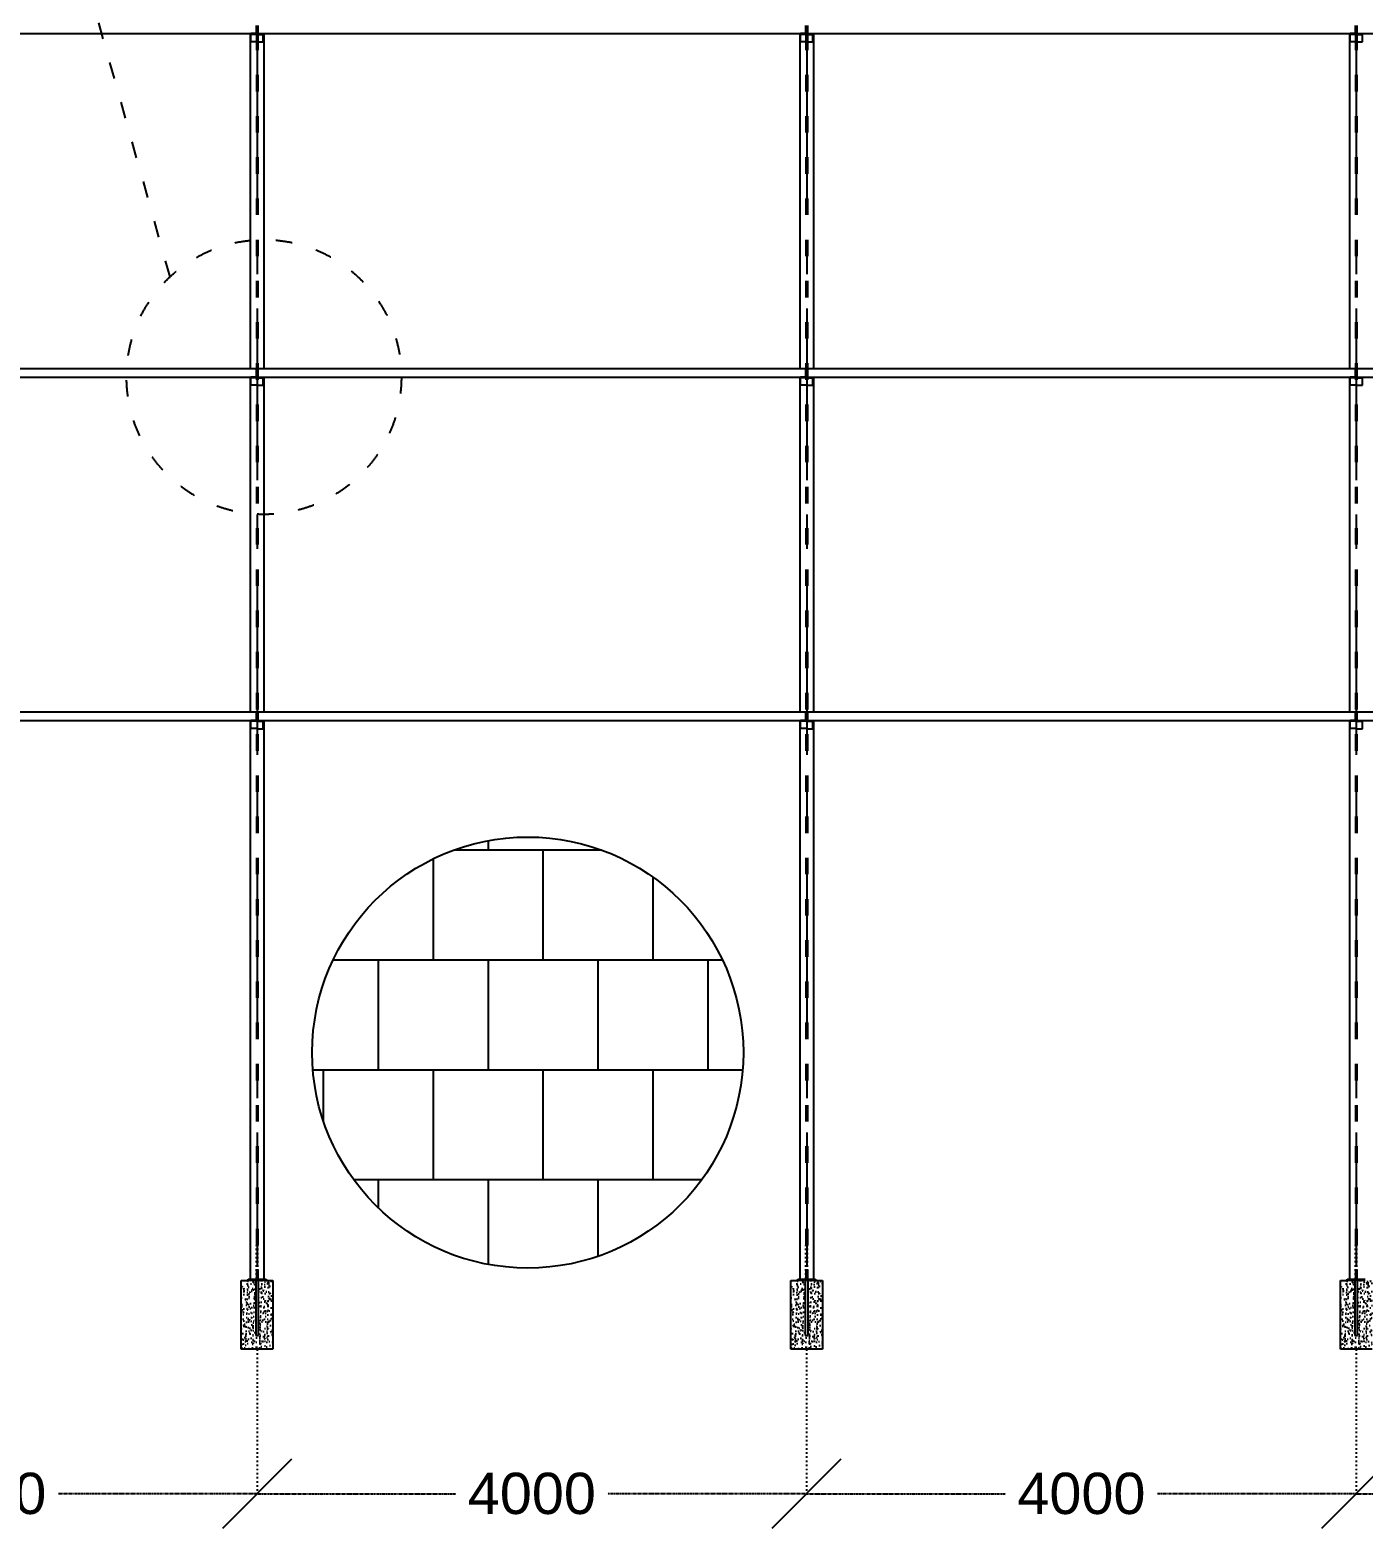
# Model space of a CAD drawing. Header units: inches. Extents: x -15 to 1885144, y -42615 to 866270.
# Drawn here: x 1666381 to 1676084, y 146264 to 157170 of the extents above; entities that cross this region are included whole.
import ezdxf

# ---------------------------------------------------------------- set-up
doc = ezdxf.new("R2010")
doc.units = ezdxf.units.IN
doc.header["$LTSCALE"] = 100
doc.header["$MEASUREMENT"] = 0
for name, pattern in [('CENTER', [2, 1.25, -0.25, 0.25, -0.25]), ('dash line', [30, 12, -18]), ('PHANTOM2', [1.25, 0.625, -0.125, 0.125, -0.125, 0.125, -0.125])]:
    doc.linetypes.add(name, pattern=pattern)
for name, color, linetype in [('axis', 8, 'PHANTOM2'), ('bolt', 1, 'Continuous'), ('dimensions', 10, 'PHANTOM2'), ('layout', 7, 'Continuous'), ('pedestal', 9, 'Continuous'), ('purlins', 4, 'Continuous'), ('sections', 3, 'Continuous'), ('text', 3, 'Continuous')]:
    doc.layers.add(name, color=color, linetype=linetype)
doc.styles.get("Standard").update_dxf_attribs({"font": 'arial.ttf'})
doc.dimstyles.new('Dim_1', dxfattribs={"dimtxt": 300, "dimasz": 500, "dimexe": 0.0625, "dimexo": 0.0625, "dimgap": 100, "dimtad": 0, "dimtih": 1, "dimtoh": 1, "dimdec": 0, "dimzin": 0, "dimdsep": 46, "dimtxsty": 'Standard', "dimblk": 'OBLIQUE', "dimcen": 0.09, "dimclrd": 256, "dimclre": 256, "dimclrt": 256, "dimadec": 0, "dimazin": 0, "dimtm": 1e-09, "dimtfac": 1, "dimtdec": 0, "dimtofl": 0, "dimtmove": 0, "dimatfit": 3, "dimfxl": 1, "dimtfillclr": 256, "dimtolj": 1, "dimtzin": 0, "dimlwe": -1, "dimarcsym": 0})

# ---------------------------------------------------------------- blocks, each defined once
blk = doc.blocks.new('_Oblique')
at = {"color": 0, "linetype": 'ByBlock', "lineweight": -2}
blk.add_line((-0.5, -0.5), (0.5, 0.5), dxfattribs=at)
blk = doc.blocks.new('*D1394')
at = {"layer": 'Defpoints', "color": 0, "ltscale": 0.01, "transparency": 16777216}
for p in [(1664034, 147566), (1668034, 147566), (1668034, 146514)]:
    blk.add_point(p, dxfattribs=at)
at = {"layer": 'dimensions', "linetype": 'dash line', "ltscale": 0.01, "transparency": 16777216}
for p, q in [((1664034, 147566), (1664034, 146514)), ((1668034, 147566), (1668034, 146514))]:
    blk.add_line(p, q, dxfattribs=at)
at = {"layer": 'dimensions', "lineweight": -2, "ltscale": 0.01, "transparency": 16777216}
for p, q in [((1664034, 146514), (1665481, 146514)), ((1668034, 146514), (1666588, 146514))]:
    blk.add_line(p, q, dxfattribs=at)
at = {"layer": 'dimensions', "lineweight": -2, "ltscale": 0.01, "transparency": 16777216, "xscale": 500, "yscale": 500, "zscale": 500, "rotation": 180}
blk.add_blockref('_Oblique', (1664034, 146514), dxfattribs=at)
at = {"layer": 'dimensions', "lineweight": -2, "ltscale": 0.01, "transparency": 16777216, "xscale": 500, "yscale": 500, "zscale": 500}
blk.add_blockref('_Oblique', (1668034, 146514), dxfattribs=at)
at = {"layer": 'dimensions', "ltscale": 0.01, "transparency": 16777216, "insert": (1666034, 146514), "char_height": 300, "attachment_point": 5}
blk.add_mtext('\\A1;4000', dxfattribs=at)
blk = doc.blocks.new('*D1395')
at = {"layer": 'Defpoints', "color": 0, "ltscale": 0.01, "transparency": 16777216}
for p in [(1668034, 147566), (1672034, 147566), (1672034, 146514)]:
    blk.add_point(p, dxfattribs=at)
at = {"layer": 'dimensions', "linetype": 'dash line', "ltscale": 0.01, "transparency": 16777216}
for p, q in [((1668034, 147566), (1668034, 146514)), ((1672034, 147566), (1672034, 146514))]:
    blk.add_line(p, q, dxfattribs=at)
at = {"layer": 'dimensions', "lineweight": -2, "ltscale": 0.01, "transparency": 16777216}
for p, q in [((1668034, 146514), (1669481, 146514)), ((1672034, 146514), (1670588, 146514))]:
    blk.add_line(p, q, dxfattribs=at)
at = {"layer": 'dimensions', "lineweight": -2, "ltscale": 0.01, "transparency": 16777216, "xscale": 500, "yscale": 500, "zscale": 500, "rotation": 180}
blk.add_blockref('_Oblique', (1668034, 146514), dxfattribs=at)
at = {"layer": 'dimensions', "lineweight": -2, "ltscale": 0.01, "transparency": 16777216, "xscale": 500, "yscale": 500, "zscale": 500}
blk.add_blockref('_Oblique', (1672034, 146514), dxfattribs=at)
at = {"layer": 'dimensions', "ltscale": 0.01, "transparency": 16777216, "insert": (1670034, 146514), "char_height": 300, "attachment_point": 5}
blk.add_mtext('\\A1;4000', dxfattribs=at)
blk = doc.blocks.new('*D1396')
at = {"layer": 'Defpoints', "color": 0, "ltscale": 0.01, "transparency": 16777216}
for p in [(1672034, 147566), (1676034, 147566), (1676034, 146514)]:
    blk.add_point(p, dxfattribs=at)
at = {"layer": 'dimensions', "linetype": 'dash line', "ltscale": 0.01, "transparency": 16777216}
for p, q in [((1672034, 147566), (1672034, 146514)), ((1676034, 147566), (1676034, 146514))]:
    blk.add_line(p, q, dxfattribs=at)
at = {"layer": 'dimensions', "lineweight": -2, "ltscale": 0.01, "transparency": 16777216}
for p, q in [((1672034, 146514), (1673481, 146514)), ((1676034, 146514), (1674588, 146514))]:
    blk.add_line(p, q, dxfattribs=at)
at = {"layer": 'dimensions', "lineweight": -2, "ltscale": 0.01, "transparency": 16777216, "xscale": 500, "yscale": 500, "zscale": 500, "rotation": 180}
blk.add_blockref('_Oblique', (1672034, 146514), dxfattribs=at)
at = {"layer": 'dimensions', "lineweight": -2, "ltscale": 0.01, "transparency": 16777216, "xscale": 500, "yscale": 500, "zscale": 500}
blk.add_blockref('_Oblique', (1676034, 146514), dxfattribs=at)
at = {"layer": 'dimensions', "ltscale": 0.01, "transparency": 16777216, "insert": (1674034, 146514), "char_height": 300, "attachment_point": 5}
blk.add_mtext('\\A1;4000', dxfattribs=at)
blk = doc.blocks.new('*D1397')
at = {"layer": 'Defpoints', "color": 0, "ltscale": 0.01, "transparency": 16777216}
for p in [(1676034, 147566), (1680034, 147566), (1680034, 146514)]:
    blk.add_point(p, dxfattribs=at)
at = {"layer": 'dimensions', "linetype": 'dash line', "ltscale": 0.01, "transparency": 16777216}
for p, q in [((1676034, 147566), (1676034, 146514)), ((1680034, 147566), (1680034, 146514))]:
    blk.add_line(p, q, dxfattribs=at)
at = {"layer": 'dimensions', "lineweight": -2, "ltscale": 0.01, "transparency": 16777216}
for p, q in [((1676034, 146514), (1677481, 146514)), ((1680034, 146514), (1678588, 146514))]:
    blk.add_line(p, q, dxfattribs=at)
at = {"layer": 'dimensions', "lineweight": -2, "ltscale": 0.01, "transparency": 16777216, "xscale": 500, "yscale": 500, "zscale": 500, "rotation": 180}
blk.add_blockref('_Oblique', (1676034, 146514), dxfattribs=at)
at = {"layer": 'dimensions', "lineweight": -2, "ltscale": 0.01, "transparency": 16777216, "xscale": 500, "yscale": 500, "zscale": 500}
blk.add_blockref('_Oblique', (1680034, 146514), dxfattribs=at)
at = {"layer": 'dimensions', "ltscale": 0.01, "transparency": 16777216, "insert": (1678034, 146514), "char_height": 300, "attachment_point": 5}
blk.add_mtext('\\A1;4000', dxfattribs=at)

msp = doc.modelspace()

# ---------------------------------------------------------------- hatches: boundary and pattern name
at = {"layer": 'bolt', "ltscale": 0.01}
h = msp.add_hatch(color=256, dxfattribs=at)
h.dxf.hatch_style = 1
h.paths.add_polyline_path([(1668044.295, 148066.301), (1668044.295, 148076.301), (1668024.295, 148076.301), (1668024.295, 148066.301)])
h = msp.add_hatch(color=256, dxfattribs=at)
h.dxf.hatch_style = 1
h.paths.add_polyline_path([(1672044.295, 148066.301), (1672044.295, 148076.301), (1672024.295, 148076.301), (1672024.295, 148066.301)])
h = msp.add_hatch(color=256, dxfattribs=at)
h.dxf.hatch_style = 1
h.paths.add_polyline_path([(1676044.295, 148066.301), (1676044.295, 148076.301), (1676024.295, 148076.301), (1676024.295, 148066.301)])
at = {"layer": 'layout', "ltscale": 0.01}
h = msp.add_hatch(dxfattribs=at)
h.set_pattern_fill('AR-B88', color=256, scale=100)
h.set_pattern_definition([(0, (15716.8, 0), (0, 800), []), (90, (15716.83, 0), (-400, 800), [800, -800])])
h.paths.add_polyline_path([(1671573.406, 149725.372, 1), (1668435.282, 149725.372, 1)])
at = {"layer": 'pedestal', "ltscale": 0.01}
h = msp.add_hatch(dxfattribs=at)
h.set_pattern_fill('AR-CONC', color=256, scale=10)
h.set_pattern_definition([(50, (717453.67, 103204.605), (71.7260183, -6.2752135), [7.5, -82.5]), (355, (717453.67, 103204.605), (-13.8751334, 75.2192134), [6, -66]), (100.4514445, (717459.65, 103204.08), (57.8508847, 68.943999), [6.374019, -70.114211]), (46.1842, (717453.67, 103224.605), (106.724133, -16.551928), [11.25, -123.75]), (96.635635, (717462.56, 103223.23), (93.466195, 97.41186), [9.561034, -105.171376]), (351.184164, (717453.67, 103224.6), (93.466195, 97.41186), [9, -99]), (21, (717463.67, 103219.605), (59.6907052, -40.261889), [7.5, -82.5]), (326, (717463.67, 103219.605), (24.331533, 72.5150045), [6, -66]), (71.451445, (717468.644, 103216.25), (84.0222377, 32.2531153), [6.374019, -70.114211]), (37.5, (717453.67, 103204.605), (1.2159855, 33.2893854), [0, -65.2, 0, -67, 0, -66.25]), (7.5, (717453.67, 103204.605), (26.3069537, 39.4411712), [0, -38.2, 0, -63.7, 0, -25.25]), (327.5, (717431.37, 103204.605), (53.3822436, -2.2554872), [0, -25, 0, -78, 0, -103.5]), (317.5, (717421.37, 103204.605), (58.318617, 10.0104982), [0, -32.5, 0, -51.8, 0, -73.5])])
h.paths.add_polyline_path([(1668149.378, 147566.301), (1668149.378, 148066.301), (1668109.378, 148066.301), (1668044.295, 148066.301), (1668044.295, 147666.301), (1668024.295, 147666.301), (1668024.295, 148066.301), (1667959.378, 148066.301), (1667919.378, 148066.301), (1667919.378, 147566.301)])
h = msp.add_hatch(dxfattribs=at)
h.set_pattern_fill('AR-CONC', color=256, scale=10)
h.set_pattern_definition([(50, (721453.67, 103204.605), (71.7260183, -6.2752135), [7.5, -82.5]), (355, (721453.67, 103204.605), (-13.8751334, 75.2192134), [6, -66]), (100.4514445, (721459.65, 103204.08), (57.8508847, 68.943999), [6.374019, -70.114211]), (46.1842, (721453.67, 103224.605), (106.724133, -16.551928), [11.25, -123.75]), (96.635635, (721462.56, 103223.23), (93.466195, 97.41186), [9.561034, -105.171376]), (351.184164, (721453.67, 103224.6), (93.466195, 97.41186), [9, -99]), (21, (721463.67, 103219.605), (59.6907052, -40.261889), [7.5, -82.5]), (326, (721463.67, 103219.605), (24.331533, 72.5150045), [6, -66]), (71.451445, (721468.644, 103216.25), (84.0222377, 32.2531153), [6.374019, -70.114211]), (37.5, (721453.67, 103204.605), (1.2159855, 33.2893854), [0, -65.2, 0, -67, 0, -66.25]), (7.5, (721453.67, 103204.605), (26.3069537, 39.4411712), [0, -38.2, 0, -63.7, 0, -25.25]), (327.5, (721431.37, 103204.605), (53.3822436, -2.2554872), [0, -25, 0, -78, 0, -103.5]), (317.5, (721421.37, 103204.605), (58.318617, 10.0104982), [0, -32.5, 0, -51.8, 0, -73.5])])
h.paths.add_polyline_path([(1672149.378, 147566.301), (1672149.378, 148066.301), (1672109.378, 148066.301), (1672044.295, 148066.301), (1672044.295, 147666.301), (1672024.295, 147666.301), (1672024.295, 148066.301), (1671959.378, 148066.301), (1671919.378, 148066.301), (1671919.378, 147566.301)])
h = msp.add_hatch(dxfattribs=at)
h.set_pattern_fill('AR-CONC', color=256, scale=10)
h.set_pattern_definition([(50, (725453.67, 103204.605), (71.7260183, -6.2752135), [7.5, -82.5]), (355, (725453.67, 103204.605), (-13.8751334, 75.2192134), [6, -66]), (100.4514445, (725459.65, 103204.08), (57.8508847, 68.943999), [6.374019, -70.114211]), (46.1842, (725453.67, 103224.605), (106.724133, -16.551928), [11.25, -123.75]), (96.635635, (725462.56, 103223.23), (93.466195, 97.41186), [9.561034, -105.171376]), (351.184164, (725453.67, 103224.6), (93.466195, 97.41186), [9, -99]), (21, (725463.67, 103219.605), (59.6907052, -40.261889), [7.5, -82.5]), (326, (725463.67, 103219.605), (24.331533, 72.5150045), [6, -66]), (71.451445, (725468.644, 103216.25), (84.0222377, 32.2531153), [6.374019, -70.114211]), (37.5, (725453.67, 103204.605), (1.2159855, 33.2893854), [0, -65.2, 0, -67, 0, -66.25]), (7.5, (725453.67, 103204.605), (26.3069537, 39.4411712), [0, -38.2, 0, -63.7, 0, -25.25]), (327.5, (725431.37, 103204.605), (53.3822436, -2.2554872), [0, -25, 0, -78, 0, -103.5]), (317.5, (725421.37, 103204.605), (58.318617, 10.0104982), [0, -32.5, 0, -51.8, 0, -73.5])])
h.paths.add_polyline_path([(1676149.378, 147566.301), (1676149.378, 148066.301), (1676109.378, 148066.301), (1676044.295, 148066.301), (1676044.295, 147666.301), (1676024.295, 147666.301), (1676024.295, 148066.301), (1675959.378, 148066.301), (1675919.378, 148066.301), (1675919.378, 147566.301)])
at = {"layer": 'purlins', "ltscale": 0.01}
h = msp.add_hatch(color=256, dxfattribs=at)
h.dxf.hatch_style = 1
h.paths.add_polyline_path([(1668004.371, 157137.461), (1668004.371, 157143.461), (1668014.371, 157143.461), (1668014.371, 157137.461)])
h = msp.add_hatch(color=256, dxfattribs=at)
h.dxf.hatch_style = 1
h.paths.add_polyline_path([(1668064.378, 157137.095), (1668064.378, 157143.095), (1668054.378, 157143.095), (1668054.378, 157137.095)])
h = msp.add_hatch(color=256, dxfattribs=at)
h.dxf.hatch_style = 1
h.paths.add_polyline_path([(1672004.371, 157137.461), (1672004.371, 157143.461), (1672014.371, 157143.461), (1672014.371, 157137.461)])
h = msp.add_hatch(color=256, dxfattribs=at)
h.dxf.hatch_style = 1
h.paths.add_polyline_path([(1672064.378, 157137.095), (1672064.378, 157143.095), (1672054.378, 157143.095), (1672054.378, 157137.095)])
h = msp.add_hatch(color=256, dxfattribs=at)
h.dxf.hatch_style = 1
h.paths.add_polyline_path([(1676004.371, 157137.461), (1676004.371, 157143.461), (1676014.371, 157143.461), (1676014.371, 157137.461)])
h = msp.add_hatch(color=256, dxfattribs=at)
h.dxf.hatch_style = 1
h.paths.add_polyline_path([(1676064.378, 157137.095), (1676064.378, 157143.095), (1676054.378, 157143.095), (1676054.378, 157137.095)])
h = msp.add_hatch(color=256, dxfattribs=at)
h.dxf.hatch_style = 1
h.paths.add_polyline_path([(1668004.371, 154637.461), (1668004.371, 154643.461), (1668014.371, 154643.461), (1668014.371, 154637.461)])
h = msp.add_hatch(color=256, dxfattribs=at)
h.dxf.hatch_style = 1
h.paths.add_polyline_path([(1668064.378, 154637.095), (1668064.378, 154643.095), (1668054.378, 154643.095), (1668054.378, 154637.095)])
h = msp.add_hatch(color=256, dxfattribs=at)
h.dxf.hatch_style = 1
h.paths.add_polyline_path([(1672004.371, 154637.461), (1672004.371, 154643.461), (1672014.371, 154643.461), (1672014.371, 154637.461)])
h = msp.add_hatch(color=256, dxfattribs=at)
h.dxf.hatch_style = 1
h.paths.add_polyline_path([(1672064.378, 154637.095), (1672064.378, 154643.095), (1672054.378, 154643.095), (1672054.378, 154637.095)])
h = msp.add_hatch(color=256, dxfattribs=at)
h.dxf.hatch_style = 1
h.paths.add_polyline_path([(1676004.371, 154637.461), (1676004.371, 154643.461), (1676014.371, 154643.461), (1676014.371, 154637.461)])
h = msp.add_hatch(color=256, dxfattribs=at)
h.dxf.hatch_style = 1
h.paths.add_polyline_path([(1676064.378, 154637.095), (1676064.378, 154643.095), (1676054.378, 154643.095), (1676054.378, 154637.095)])
h = msp.add_hatch(color=256, dxfattribs=at)
h.dxf.hatch_style = 1
h.paths.add_polyline_path([(1668004.371, 152137.461), (1668004.371, 152143.461), (1668014.371, 152143.461), (1668014.371, 152137.461)])
h = msp.add_hatch(color=256, dxfattribs=at)
h.dxf.hatch_style = 1
h.paths.add_polyline_path([(1668064.378, 152137.095), (1668064.378, 152143.095), (1668054.378, 152143.095), (1668054.378, 152137.095)])
h = msp.add_hatch(color=256, dxfattribs=at)
h.dxf.hatch_style = 1
h.paths.add_polyline_path([(1672004.371, 152137.461), (1672004.371, 152143.461), (1672014.371, 152143.461), (1672014.371, 152137.461)])
h = msp.add_hatch(color=256, dxfattribs=at)
h.dxf.hatch_style = 1
h.paths.add_polyline_path([(1672064.378, 152137.095), (1672064.378, 152143.095), (1672054.378, 152143.095), (1672054.378, 152137.095)])
h = msp.add_hatch(color=256, dxfattribs=at)
h.dxf.hatch_style = 1
h.paths.add_polyline_path([(1676004.371, 152137.461), (1676004.371, 152143.461), (1676014.371, 152143.461), (1676014.371, 152137.461)])
h = msp.add_hatch(color=256, dxfattribs=at)
h.dxf.hatch_style = 1
h.paths.add_polyline_path([(1676064.378, 152137.095), (1676064.378, 152143.095), (1676054.378, 152143.095), (1676054.378, 152137.095)])

# ---------------------------------------------------------------- linework, layer by layer
at = {"layer": 'axis', "linetype": 'CENTER', "ltscale": 10}
for p, q in [((1668034.378, 157143.095), (1668034.378, 148166.301)), ((1668034.378, 157143.095), (1668034.378, 148166.301)), ((1668034.378, 157143.095), (1668034.378, 148166.301)), ((1672034.378, 157143.095), (1672034.378, 148166.301)), ((1672034.378, 157143.095), (1672034.378, 148166.301)), ((1672034.378, 157143.095), (1672034.378, 148166.301)), ((1672034.378, 157143.095), (1672034.378, 148166.301)), ((1676034.378, 157143.095), (1676034.378, 148166.301)), ((1676034.378, 157143.095), (1676034.378, 148166.301)), ((1676034.378, 157143.095), (1676034.378, 148166.301)), ((1676034.378, 157143.095), (1676034.378, 148166.301)), ((1676034.378, 157143.095), (1676034.378, 148166.301))]:
    msp.add_line(p, q, dxfattribs=at)
at = {"layer": 'bolt', "ltscale": 0.01}
for p, q in [((1668024.295, 148076.301), (1668024.295, 148066.301)), ((1668024.295, 148066.301), (1668024.295, 147666.301)), ((1668044.295, 148076.301), (1668044.295, 148066.301)), ((1668044.295, 147666.301), (1668044.295, 148066.301)), ((1672024.295, 148076.301), (1672024.295, 148066.301)), ((1672024.295, 148066.301), (1672024.295, 147666.301)), ((1672044.295, 148076.301), (1672044.295, 148066.301)), ((1672044.295, 147666.301), (1672044.295, 148066.301)), ((1676024.295, 148076.301), (1676024.295, 148066.301)), ((1676024.295, 148066.301), (1676024.295, 147666.301)), ((1676044.295, 148076.301), (1676044.295, 148066.301)), ((1676044.295, 147666.301), (1676044.295, 148066.301)), ((1668024.295, 147666.301), (1668044.295, 147666.301)), ((1672024.295, 147666.301), (1672044.295, 147666.301)), ((1676024.295, 147666.301), (1676044.295, 147666.301))]:
    msp.add_line(p, q, dxfattribs=at)
at = {"layer": 'layout', "ltscale": 0.01}
for p, q in [((1667984.378, 157143.095), (1667984.378, 154703.095)), ((1668084.378, 157143.095), (1668084.378, 154703.095)), ((1671984.378, 157143.095), (1671984.378, 154703.095)), ((1672084.378, 157143.095), (1672084.378, 154703.095)), ((1675984.378, 157143.095), (1675984.378, 154703.095)), ((1667984.378, 154643.095), (1667984.378, 152203.095)), ((1668084.378, 154643.095), (1668084.378, 152203.095)), ((1671984.378, 154643.095), (1671984.378, 152203.095)), ((1672084.378, 154643.095), (1672084.378, 152203.095)), ((1675984.378, 154643.095), (1675984.378, 152203.095)), ((1667984.378, 152143.095), (1667984.378, 148066.301)), ((1668084.378, 152143.095), (1668084.378, 148066.301)), ((1671984.378, 152143.095), (1671984.378, 148066.301)), ((1672084.378, 152143.095), (1672084.378, 148066.301)), ((1675984.378, 152143.095), (1675984.378, 148066.301))]:
    msp.add_line(p, q, dxfattribs=at)
at = {"layer": 'layout', "linetype": 'dash line', "ltscale": 0.1}
for p, q in [((1668029.378, 157143.095), (1668029.378, 148066.301)), ((1668039.378, 157143.095), (1668039.378, 148066.301)), ((1672029.378, 157143.095), (1672029.378, 148066.301)), ((1672039.378, 157143.095), (1672039.378, 148066.301)), ((1676029.378, 157143.095), (1676029.378, 148066.301)), ((1676039.378, 157143.095), (1676039.378, 148066.301))]:
    msp.add_line(p, q, dxfattribs=at)
at = {"layer": 'layout', "ltscale": 0.01}
msp.add_circle((1670004.344, 149725.372), 1569.062, dxfattribs=at)
at = {"layer": 'pedestal', "ltscale": 0.01}
for p, q in [((1667919.378, 147566.301), (1667919.378, 148066.301)), ((1667919.378, 148066.301), (1667969.378, 148066.301)), ((1668099.378, 148066.301), (1668149.378, 148066.301)), ((1668149.378, 148066.301), (1668149.378, 147566.301)), ((1671919.378, 147566.301), (1671919.378, 148066.301)), ((1671919.378, 148066.301), (1671969.378, 148066.301)), ((1672099.378, 148066.301), (1672149.378, 148066.301)), ((1672149.378, 148066.301), (1672149.378, 147566.301)), ((1675919.378, 147566.301), (1675919.378, 148066.301)), ((1675919.378, 148066.301), (1675969.378, 148066.301)), ((1668149.378, 147566.301), (1667919.378, 147566.301)), ((1672149.378, 147566.301), (1671919.378, 147566.301)), ((1676149.378, 147566.301), (1675919.378, 147566.301))]:
    msp.add_line(p, q, dxfattribs=at)
at = {"layer": 'purlins', "ltscale": 0.01}
for p, q in [((1668029.371, 157143.461), (1668029.371, 157203.461)), ((1668039.378, 157203.095), (1668039.378, 157143.095)), ((1672029.371, 157143.461), (1672029.371, 157203.461)), ((1672039.378, 157203.095), (1672039.378, 157143.095)), ((1676029.371, 157143.461), (1676029.371, 157203.461)), ((1676039.378, 157203.095), (1676039.378, 157143.095)), ((1664034.378, 157143.095), (1668034.378, 157143.095)), ((1667989.371, 157137.461), (1667989.371, 157143.461)), ((1668029.371, 157143.461), (1667989.371, 157143.461)), ((1668034.378, 157137.461), (1667989.371, 157137.461)), ((1667989.371, 157083.461), (1667989.371, 157137.461)), ((1668034.371, 157083.461), (1667989.371, 157083.461)), ((1668004.371, 157143.461), (1668004.371, 157137.461)), ((1668014.371, 157143.461), (1668014.371, 157137.461)), ((1668034.378, 157143.095), (1672034.378, 157143.095)), ((1668034.378, 157137.095), (1668079.378, 157137.095)), ((1668034.378, 157083.095), (1668079.378, 157083.095)), ((1668039.378, 157143.095), (1668079.378, 157143.095)), ((1668054.378, 157143.095), (1668054.378, 157137.095)), ((1668064.378, 157143.095), (1668064.378, 157137.095)), ((1668079.378, 157137.095), (1668079.378, 157143.095)), ((1668079.378, 157083.095), (1668079.378, 157137.095)), ((1671989.371, 157137.461), (1671989.371, 157143.461)), ((1672029.371, 157143.461), (1671989.371, 157143.461)), ((1672034.378, 157137.461), (1671989.371, 157137.461)), ((1671989.371, 157083.461), (1671989.371, 157137.461)), ((1672034.371, 157083.461), (1671989.371, 157083.461)), ((1672004.371, 157143.461), (1672004.371, 157137.461)), ((1672014.371, 157143.461), (1672014.371, 157137.461)), ((1672034.378, 157143.095), (1676034.378, 157143.095)), ((1672034.378, 157137.095), (1672079.378, 157137.095)), ((1672034.378, 157083.095), (1672079.378, 157083.095)), ((1672039.378, 157143.095), (1672079.378, 157143.095)), ((1672054.378, 157143.095), (1672054.378, 157137.095)), ((1672064.378, 157143.095), (1672064.378, 157137.095)), ((1672079.378, 157137.095), (1672079.378, 157143.095)), ((1672079.378, 157083.095), (1672079.378, 157137.095)), ((1675989.371, 157137.461), (1675989.371, 157143.461)), ((1676029.371, 157143.461), (1675989.371, 157143.461)), ((1676034.378, 157137.461), (1675989.371, 157137.461)), ((1675989.371, 157083.461), (1675989.371, 157137.461)), ((1676034.371, 157083.461), (1675989.371, 157083.461)), ((1676004.371, 157143.461), (1676004.371, 157137.461)), ((1676014.371, 157143.461), (1676014.371, 157137.461)), ((1676034.378, 157143.095), (1680034.378, 157143.095)), ((1676034.378, 157137.095), (1676079.378, 157137.095)), ((1676034.378, 157083.095), (1676079.378, 157083.095)), ((1676039.378, 157143.095), (1676079.378, 157143.095)), ((1676054.378, 157143.095), (1676054.378, 157137.095)), ((1676064.378, 157143.095), (1676064.378, 157137.095)), ((1676079.378, 157137.095), (1676079.378, 157143.095)), ((1676079.378, 157083.095), (1676079.378, 157137.095)), ((1668029.371, 154703.095), (1664039.378, 154703.095)), ((1668029.371, 154643.461), (1668029.371, 154703.461)), ((1672029.371, 154703.095), (1668039.378, 154703.095)), ((1668039.378, 154703.095), (1668039.378, 154643.095)), ((1672029.371, 154643.461), (1672029.371, 154703.461)), ((1676029.371, 154703.095), (1672039.378, 154703.095)), ((1672039.378, 154703.095), (1672039.378, 154643.095)), ((1676029.371, 154643.461), (1676029.371, 154703.461)), ((1680029.371, 154703.095), (1676039.378, 154703.095)), ((1676039.378, 154703.095), (1676039.378, 154643.095)), ((1664034.378, 154643.095), (1668034.378, 154643.095)), ((1667989.371, 154637.461), (1667989.371, 154643.461)), ((1668029.371, 154643.461), (1667989.371, 154643.461)), ((1668034.378, 154637.461), (1667989.371, 154637.461)), ((1667989.371, 154583.461), (1667989.371, 154637.461)), ((1668034.371, 154583.461), (1667989.371, 154583.461)), ((1668004.371, 154643.461), (1668004.371, 154637.461)), ((1668014.371, 154643.461), (1668014.371, 154637.461)), ((1668034.378, 154643.095), (1672034.378, 154643.095)), ((1668034.378, 154637.095), (1668079.378, 154637.095)), ((1668034.378, 154583.095), (1668079.378, 154583.095)), ((1668039.378, 154643.095), (1668079.378, 154643.095)), ((1668054.378, 154643.095), (1668054.378, 154637.095)), ((1668064.378, 154643.095), (1668064.378, 154637.095)), ((1668079.378, 154637.095), (1668079.378, 154643.095)), ((1668079.378, 154583.095), (1668079.378, 154637.095)), ((1671989.371, 154637.461), (1671989.371, 154643.461)), ((1672029.371, 154643.461), (1671989.371, 154643.461)), ((1672034.378, 154637.461), (1671989.371, 154637.461)), ((1671989.371, 154583.461), (1671989.371, 154637.461)), ((1672034.371, 154583.461), (1671989.371, 154583.461)), ((1672004.371, 154643.461), (1672004.371, 154637.461)), ((1672014.371, 154643.461), (1672014.371, 154637.461)), ((1672034.378, 154643.095), (1676034.378, 154643.095)), ((1672034.378, 154637.095), (1672079.378, 154637.095)), ((1672034.378, 154583.095), (1672079.378, 154583.095)), ((1672039.378, 154643.095), (1672079.378, 154643.095)), ((1672054.378, 154643.095), (1672054.378, 154637.095)), ((1672064.378, 154643.095), (1672064.378, 154637.095)), ((1672079.378, 154637.095), (1672079.378, 154643.095)), ((1672079.378, 154583.095), (1672079.378, 154637.095)), ((1675989.371, 154637.461), (1675989.371, 154643.461)), ((1676029.371, 154643.461), (1675989.371, 154643.461)), ((1676034.378, 154637.461), (1675989.371, 154637.461)), ((1675989.371, 154583.461), (1675989.371, 154637.461)), ((1676034.371, 154583.461), (1675989.371, 154583.461)), ((1676004.371, 154643.461), (1676004.371, 154637.461)), ((1676014.371, 154643.461), (1676014.371, 154637.461)), ((1676034.378, 154643.095), (1680034.378, 154643.095)), ((1676034.378, 154637.095), (1676079.378, 154637.095)), ((1676034.378, 154583.095), (1676079.378, 154583.095)), ((1676039.378, 154643.095), (1676079.378, 154643.095)), ((1676054.378, 154643.095), (1676054.378, 154637.095)), ((1676064.378, 154643.095), (1676064.378, 154637.095)), ((1676079.378, 154637.095), (1676079.378, 154643.095)), ((1676079.378, 154583.095), (1676079.378, 154637.095)), ((1664034.378, 152143.095), (1668034.378, 152143.095)), ((1668029.371, 152203.095), (1664039.378, 152203.095)), ((1667989.371, 152137.461), (1667989.371, 152143.461)), ((1668029.371, 152143.461), (1667989.371, 152143.461)), ((1668004.371, 152143.461), (1668004.371, 152137.461)), ((1668014.371, 152143.461), (1668014.371, 152137.461)), ((1668029.371, 152143.461), (1668029.371, 152203.461)), ((1668034.378, 152143.095), (1672034.378, 152143.095)), ((1672029.371, 152203.095), (1668039.378, 152203.095)), ((1668039.378, 152203.095), (1668039.378, 152143.095)), ((1668039.378, 152143.095), (1668079.378, 152143.095)), ((1668054.378, 152143.095), (1668054.378, 152137.095)), ((1668064.378, 152143.095), (1668064.378, 152137.095)), ((1668079.378, 152137.095), (1668079.378, 152143.095)), ((1671989.371, 152137.461), (1671989.371, 152143.461)), ((1672029.371, 152143.461), (1671989.371, 152143.461)), ((1672004.371, 152143.461), (1672004.371, 152137.461)), ((1672014.371, 152143.461), (1672014.371, 152137.461)), ((1672029.371, 152143.461), (1672029.371, 152203.461)), ((1672034.378, 152143.095), (1676034.378, 152143.095)), ((1676029.371, 152203.095), (1672039.378, 152203.095)), ((1672039.378, 152203.095), (1672039.378, 152143.095)), ((1672039.378, 152143.095), (1672079.378, 152143.095)), ((1672054.378, 152143.095), (1672054.378, 152137.095)), ((1672064.378, 152143.095), (1672064.378, 152137.095)), ((1672079.378, 152137.095), (1672079.378, 152143.095)), ((1675989.371, 152137.461), (1675989.371, 152143.461)), ((1676029.371, 152143.461), (1675989.371, 152143.461)), ((1676004.371, 152143.461), (1676004.371, 152137.461)), ((1676014.371, 152143.461), (1676014.371, 152137.461)), ((1676029.371, 152143.461), (1676029.371, 152203.461)), ((1676034.378, 152143.095), (1680034.378, 152143.095)), ((1680029.371, 152203.095), (1676039.378, 152203.095)), ((1676039.378, 152203.095), (1676039.378, 152143.095)), ((1676039.378, 152143.095), (1676079.378, 152143.095)), ((1676054.378, 152143.095), (1676054.378, 152137.095)), ((1676064.378, 152143.095), (1676064.378, 152137.095)), ((1676079.378, 152137.095), (1676079.378, 152143.095)), ((1668034.378, 152137.461), (1667989.371, 152137.461)), ((1667989.371, 152083.461), (1667989.371, 152137.461)), ((1668034.371, 152083.461), (1667989.371, 152083.461)), ((1668034.378, 152137.095), (1668079.378, 152137.095)), ((1668034.378, 152083.095), (1668079.378, 152083.095)), ((1668079.378, 152083.095), (1668079.378, 152137.095)), ((1672034.378, 152137.461), (1671989.371, 152137.461)), ((1671989.371, 152083.461), (1671989.371, 152137.461)), ((1672034.371, 152083.461), (1671989.371, 152083.461)), ((1672034.378, 152137.095), (1672079.378, 152137.095)), ((1672034.378, 152083.095), (1672079.378, 152083.095)), ((1672079.378, 152083.095), (1672079.378, 152137.095)), ((1676034.378, 152137.461), (1675989.371, 152137.461)), ((1675989.371, 152083.461), (1675989.371, 152137.461)), ((1676034.371, 152083.461), (1675989.371, 152083.461)), ((1676034.378, 152137.095), (1676079.378, 152137.095)), ((1676034.378, 152083.095), (1676079.378, 152083.095)), ((1676079.378, 152083.095), (1676079.378, 152137.095))]:
    msp.add_line(p, q, dxfattribs=at)
at = {"layer": 'sections', "ltscale": 0.01}
for p, q in [((1667984.378, 148321.095), (1667984.378, 148076.301)), ((1668084.378, 148321.095), (1668084.378, 148076.301)), ((1671984.378, 148321.095), (1671984.378, 148076.301)), ((1672084.378, 148321.095), (1672084.378, 148076.301)), ((1675984.378, 148321.095), (1675984.378, 148076.301)), ((1667969.378, 148076.301), (1668099.378, 148076.301)), ((1667969.378, 148066.301), (1667969.378, 148076.301)), ((1668099.378, 148066.301), (1667969.378, 148066.301)), ((1668099.378, 148076.301), (1668099.378, 148066.301)), ((1671969.378, 148076.301), (1672099.378, 148076.301)), ((1671969.378, 148066.301), (1671969.378, 148076.301)), ((1672099.378, 148066.301), (1671969.378, 148066.301)), ((1672099.378, 148076.301), (1672099.378, 148066.301)), ((1675969.378, 148076.301), (1676099.378, 148076.301)), ((1675969.378, 148066.301), (1675969.378, 148076.301)), ((1676099.378, 148066.301), (1675969.378, 148066.301))]:
    msp.add_line(p, q, dxfattribs=at)
at = {"layer": 'sections', "linetype": 'dash line', "ltscale": 0.01}
for p, q in [((1668029.295, 148076.301), (1668029.295, 148321.095)), ((1668039.295, 148076.301), (1668039.295, 148321.095)), ((1672029.295, 148076.301), (1672029.295, 148321.095)), ((1672039.295, 148076.301), (1672039.295, 148321.095)), ((1676029.295, 148076.301), (1676029.295, 148321.095)), ((1676039.295, 148076.301), (1676039.295, 148321.095))]:
    msp.add_line(p, q, dxfattribs=at)
at = {"layer": 'text', "linetype": 'dash line', "ltscale": 0.1}
msp.add_line((1667401.066, 155373.222), (1666570.519, 158329.937), dxfattribs=at)
msp.add_circle((1668084.378, 154643.095), 1000, dxfattribs=at)

# ---------------------------------------------------------------- dimensions: what is measured, and where the dimension line sits
at = {"layer": 'dimensions', "ltscale": 0.01}
for base, p1, p2, picture, middle in [((1668034.378, 146513.77), (1664034.378, 147566.301), (1668034.378, 147566.301), '*D1394', (1666034.378, 146513.77)), ((1672034.378, 146513.77), (1668034.378, 147566.301), (1672034.378, 147566.301), '*D1395', (1670034.378, 146513.77)), ((1676034.378, 146513.77), (1672034.378, 147566.301), (1676034.378, 147566.301), '*D1396', (1674034.378, 146513.77)), ((1680034.378, 146513.77), (1676034.378, 147566.301), (1680034.378, 147566.301), '*D1397', (1678034.378, 146513.77))]:
    dim = msp.add_linear_dim(base=base, p1=p1, p2=p2, dimstyle='Dim_1', override={"dimtmove": 1}, dxfattribs=at)
    dim.commit()
    dim.dimension.update_dxf_attribs({"geometry": picture, "text_midpoint": middle})

doc.saveas('drawing.dxf')
